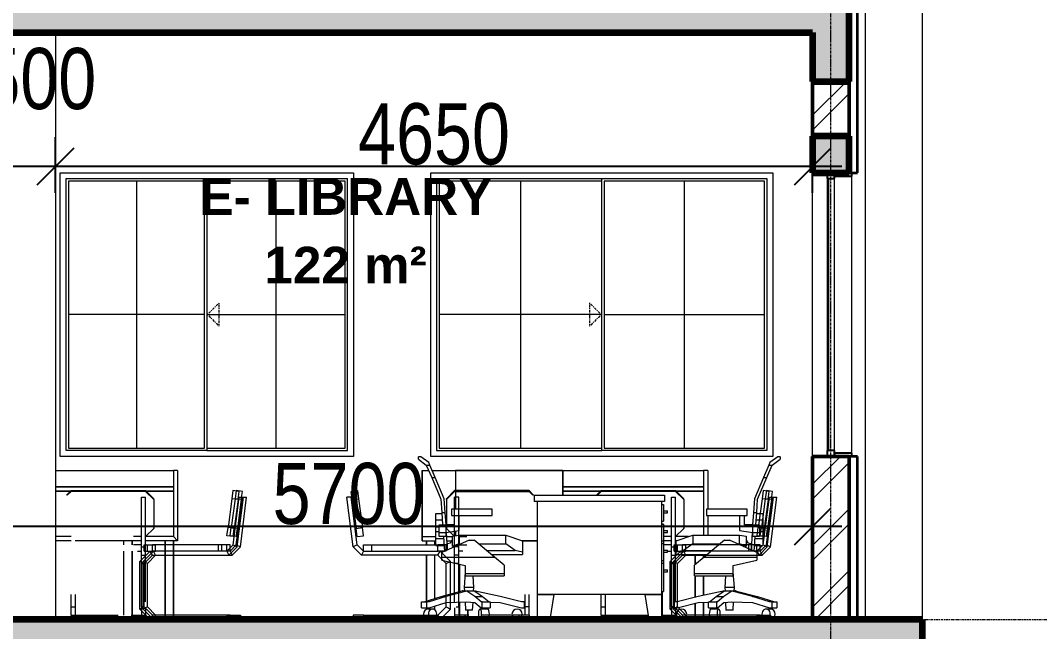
# Model space of a CAD drawing. Header units: millimetres. Extents: x -35190 to 411743, y -233114 to 23872.
# Drawn here: x 118378 to 124636, y -216611 to -212861 of the extents above; entities that cross this region are included whole.
import ezdxf

# ---------------------------------------------------------------- set-up
doc = ezdxf.new("R2010")
doc.units = ezdxf.units.MM
doc.linetypes.add('Centre', pattern=[31.75, 6.35, -4.7625, 15.875, -4.7625])
doc.linetypes.add('Grid Line', pattern=[22.225, 12.7, -3.175, 3.175, -3.175])
for name, color, linetype, lineweight in [('A-ANNO-DIMS', 211, 'Continuous', 9), ('A-AREA-IDEN', 2, 'Continuous', 9), ('A-DETL-GENF', 92, 'Continuous', 18), ('A-DETL-THIN', 151, 'Continuous', 18), ('A-FLOR-LEVL', 51, 'Continuous', 18), ('A-GLAZ', 151, 'Continuous', 18), ('A-GLAZ-SILL', 1, 'Continuous', 18), ('A-WALL', 113, 'Continuous', 18), ('A-WALL-PATT', 111, 'Continuous', 18), ('G-IMPT', 8, 'Continuous', 18), ('I-FURN', 30, 'Continuous', 18), ('Q-CASE', 31, 'Continuous', 18), ('S-GRID', 1, 'Continuous', 9)]:
    doc.layers.add(name, color=color, linetype=linetype, lineweight=lineweight)
doc.styles.add('Arial_3', font='arial.ttf', dxfattribs={"width": 0.8, "height": 375})
doc.styles.add('Arial_B', font='arialbd.ttf', dxfattribs={"height": 225})
doc.dimstyles.new('main_4_5mm', dxfattribs={"dimscale": 304.8, "dimtxt": 382.597275, "dimasz": 0.738189, "dimexe": 0.590551, "dimexo": 0.0625, "dimgap": 0.024606, "dimtad": 1, "dimdec": 0, "dimzin": 0, "dimdsep": 46, "dimtxsty": 'Arial_3', "dimblk1": 'OBLIQUE', "dimblk2": 'OBLIQUE', "dimsah": 1, "dimcen": 0.09, "dimdle": 0.590551, "dimazin": 0, "dimtfac": 1, "dimtdec": 4, "dimtix": 1, "dimtmove": 0, "dimatfit": 3, "dimfxl": 0.590551, "dimfxlon": 1, "dimtvp": 1, "dimtolj": 1, "dimtzin": 0, "dimarcsym": 2})
doc.dimstyles.new('main_4_5mm_1', dxfattribs={"dimscale": 304.8, "dimtxt": 382.597275, "dimasz": 0.738189, "dimexe": 0.590551, "dimexo": 0.0625, "dimgap": 0.024606, "dimtad": 1, "dimdec": 0, "dimzin": 0, "dimdsep": 46, "dimtxsty": 'Arial_3', "dimblk1": 'OBLIQUE', "dimblk2": 'OBLIQUE', "dimsah": 1, "dimcen": 0.09, "dimdle": 0.590551, "dimazin": 0, "dimtfac": 1, "dimtdec": 4, "dimtix": 1, "dimtmove": 1, "dimatfit": 3, "dimfxl": 0.590551, "dimfxlon": 1, "dimtvp": 1, "dimtolj": 1, "dimtzin": 0, "dimarcsym": 2})

# ---------------------------------------------------------------- blocks, each defined once
blk = doc.blocks.new('Sliding - 2L - SL2_1 X 1_8-416756-Section 3')
at = {"layer": 'A-GLAZ'}
for p, q in [((-10245.1, 3154), (-10245.1, 1486)), ((-10245.1, 3154), (-9231.1, 3154)), ((-10230.1, 3139), (-10230.1, 1501)), ((-9231.1, 3139), (-10230.1, 3139)), ((-9730.6, 3139), (-9730.6, 1501)), ((-9231.1, 1486), (-9231.1, 3154)), ((-9231.1, 3154), (-8217.1, 3154)), ((-9216, 3138.9), (-9216, 1501.1)), ((-8232.2, 3138.9), (-9216, 3138.9)), ((-8724.1, 3138.9), (-8724.1, 1501.1)), ((-8232.2, 1501.1), (-8232.2, 3138.9)), ((-8217.1, 3154), (-8217.1, 1486)), ((-9234.9, 2320), (-10230.1, 2320)), ((-9216, 2320), (-8232.2, 2320)), ((-10245.1, 1486), (-9231.1, 1486)), ((-10230.1, 1501), (-9231.1, 1501)), ((-8217.1, 1486), (-9231.1, 1486)), ((-9216, 1501.1), (-8232.2, 1501.1))]:
    blk.add_line(p, q, dxfattribs=at)
at = {"layer": 'A-GLAZ', "linetype": 'Centre'}
for p, q in [((-9234.9, 2320), (-9305.6, 2390.7)), ((-9305.6, 2390.7), (-9305.6, 2249.3)), ((-9234.9, 2320), (-9305.6, 2249.3))]:
    blk.add_line(p, q, dxfattribs=at)
blk = doc.blocks.new('Sliding - 2L - SL1_8 X 1_8-417557-Section 3')
at = {"layer": 'A-GLAZ'}
for p, q in [((-5385.1, 1486), (-5385.1, 3154)), ((-5385.1, 3154), (-4521.1, 3154)), ((-5370, 3138.9), (-5370, 1501.1)), ((-4536.2, 3138.9), (-5370, 3138.9)), ((-4953.1, 3138.9), (-4953.1, 1501.1)), ((-4536.2, 1501.1), (-4536.2, 3138.9)), ((-4521.1, 3154), (-3657.1, 3154)), ((-4521.1, 3154), (-4521.1, 1486)), ((-3672.1, 3139), (-4521.1, 3139)), ((-4096.6, 3139), (-4096.6, 1501)), ((-3672.1, 1501), (-3672.1, 3139)), ((-3657.1, 1486), (-3657.1, 3154)), ((-4536.2, 2320), (-5370, 2320)), ((-4517.3, 2320), (-3672.1, 2320)), ((-4521.1, 1486), (-5385.1, 1486)), ((-5370, 1501.1), (-4536.2, 1501.1)), ((-4521.1, 1501), (-3672.1, 1501)), ((-4521.1, 1486), (-3657.1, 1486))]:
    blk.add_line(p, q, dxfattribs=at)
at = {"layer": 'A-GLAZ', "linetype": 'Centre'}
for p, q in [((-4517.3, 2320), (-4446.6, 2390.7)), ((-4446.6, 2390.7), (-4446.6, 2249.3)), ((-4517.3, 2320), (-4446.6, 2249.3))]:
    blk.add_line(p, q, dxfattribs=at)
blk = doc.blocks.new('Casework 1 - Casework 1-478824-Section 3')
at = {"layer": 'Q-CASE'}
blk.add_line((41548.9, 4200), (41548.9, 10690), dxfattribs=at)
at = {"layer": 'Q-CASE', "lineweight": 35}
for p, q in [((41498.9, 6940), (41498.9, 10170)), ((41448.9, 7500), (41448.9, 7165)), ((41448.9, 6940), (41498.9, 6940)), ((41498.9, 5200), (41448.9, 5200)), ((41448.9, 5200), (41448.9, 4200)), ((41498.9, 4200), (41498.9, 5200))]:
    blk.add_line(p, q, dxfattribs=at)
blk = doc.blocks.new('School04 - 12ZCVC04_dwg-579975-Section 3')
at = {"layer": 'G-IMPT', "lineweight": 9}
for p, q in [((-9966.5, 5114.4), (-9941.1, 5114.4)), ((-9966.5, 5114.4), (-9966.5, 4876.3)), ((-9966.5, 5114.4), (-9966.5, 4876.3)), ((-9966.5, 5114.4), (-9941.1, 5114.4)), ((-9941.1, 5114.4), (-9941.1, 4717)), ((-9077.5, 5114.4), (-9941.1, 5114.4)), ((-9941.1, 5114.4), (-9941.1, 4717)), ((-9077.5, 5114.4), (-9941.1, 5114.4)), ((-9077.5, 5114.4), (-9077.5, 4962)), ((-8417.1, 5114.4), (-9077.5, 5114.4)), ((-9077.5, 4962), (-9077.5, 5114.4)), ((-9077.5, 5114.4), (-8417.1, 5114.4)), ((-8417.1, 5114.4), (-8417.1, 4876.3)), ((-8274.1, 5114.4), (-8417.1, 5114.4)), ((-8417.1, 5114.4), (-8417.1, 4876.3)), ((-8274.1, 5114.4), (-8417.1, 5114.4)), ((-8213.9, 5114.4), (-8252.6, 5114.4)), ((-8213.9, 5114.4), (-8252.6, 5114.4)), ((-8213.9, 5114.4), (-8213.9, 4708)), ((-8213.9, 4682.6), (-8213.9, 5114.4)), ((-9077.5, 5012.8), (-9941.1, 5012.8)), ((-9941.1, 5012.8), (-9077.5, 5012.8)), ((-9772.3, 4987.4), (-9941.1, 4987.4)), ((-9941.1, 4987.4), (-9772.3, 4987.4)), ((-9077.5, 4987.4), (-9309.9, 4987.4)), ((-9309.9, 4987.4), (-9077.5, 4987.4)), ((-9966.5, 4836.6), (-9966.5, 4717)), ((-9966.5, 4836.6), (-9966.5, 4717)), ((-9849.2, 4708), (-9769.7, 4708)), ((-9849.2, 4708), (-9769.7, 4708)), ((-8417.1, 4741.7), (-8417.1, 4713.1)), ((-8417.1, 4741.7), (-8417.1, 4713.1)), ((-8364.4, 4708), (-8400.4, 4708)), ((-8364.4, 4708), (-8400.4, 4708)), ((-8213.9, 4708), (-8297.4, 4708)), ((-8213.9, 4708), (-8297.4, 4708)), ((-8213.9, 4708), (-8213.9, 4682.6)), ((-9777.5, 4682.6), (-9769.7, 4682.6)), ((-9777.5, 4682.6), (-9769.7, 4682.6)), ((-9744.3, 4682.6), (-9695.4, 4682.6)), ((-9744.3, 4682.6), (-9695.4, 4682.6)), ((-8824.7, 4682.6), (-8920.1, 4682.6)), ((-8920.1, 4682.6), (-8824.7, 4682.6)), ((-8366.1, 4682.6), (-8398.2, 4682.6)), ((-8366.1, 4682.6), (-8398.2, 4682.6)), ((-8213.9, 4682.6), (-8297.4, 4682.6)), ((-8213.9, 4682.6), (-8297.4, 4682.6)), ((-8290.1, 4657.2), (-8290.1, 4682.6)), ((-8290.1, 4657.2), (-8290.1, 4682.6)), ((-8239.3, 4657.2), (-8239.3, 4682.6)), ((-8239.3, 4682.6), (-8239.3, 4657.2)), ((-9941.1, 4579), (-9941.1, 4598.9)), ((-9941.1, 4598.9), (-9941.1, 4579)), ((-9890.3, 4536.6), (-9890.3, 4598.9)), ((-9890.3, 4598.9), (-9890.3, 4536.6)), ((-8290.1, 4327.1), (-8290.1, 4593.7)), ((-8290.1, 4327.1), (-8290.1, 4593.7)), ((-8239.3, 4311.3), (-8239.3, 4593.7)), ((-8239.3, 4593.7), (-8239.3, 4311.3)), ((-8442.5, 4538.3), (-8442.5, 4369.9)), ((-8442.5, 4369.9), (-8442.5, 4538.3)), ((-9941.1, 4346.7), (-9941.1, 4466.8)), ((-9941.1, 4466.8), (-9941.1, 4346.7)), ((-9890.3, 4335), (-9890.3, 4466.8)), ((-9890.3, 4466.8), (-9890.3, 4335)), ((-9687.1, 4371.1), (-9687.1, 4225.4)), ((-9687.1, 4225.4), (-9687.1, 4371.1)), ((-9941.1, 4200), (-9941.1, 4304.3)), ((-9941.1, 4304.3), (-9941.1, 4200)), ((-9890.3, 4200), (-9890.3, 4298.8)), ((-9890.3, 4298.8), (-9890.3, 4200)), ((-8493.3, 4257.1), (-8493.3, 4200)), ((-8493.3, 4200), (-8493.3, 4257.1)), ((-8442.5, 4305.8), (-8442.5, 4200)), ((-8442.5, 4200), (-8442.5, 4305.8)), ((-8290.1, 4259.1), (-8290.1, 4281.4)), ((-8290.1, 4259.1), (-8290.1, 4281.4)), ((-8239.3, 4261.7), (-8239.3, 4270.6)), ((-8239.3, 4270.6), (-8239.3, 4261.7))]:
    blk.add_line(p, q, dxfattribs=at)
blk = doc.blocks.new('School04 - School04-586054-Section 3')
at = {"extrusion": (0, 0, -1), "zscale": -1}
blk.add_blockref('School04 - 12ZCVC04_dwg-579975-Section 3', (-30612.8, 0), dxfattribs=at)
blk = doc.blocks.new('Armless_Chair_987 - 12ZSTG19_dwg-V39-Section 3')
at = {"layer": 'G-IMPT', "lineweight": 9}
for p, q in [((-9769.7, 4990), (-9820.5, 4939.6)), ((-9769.7, 4984.9), (-9820.5, 4934.5)), ((-9312.5, 4990), (-9769.7, 4990)), ((-9769.7, 4984.9), (-9769.7, 4990)), ((-9769.7, 4984.9), (-9312.5, 4984.9)), ((-9769.7, 4644.5), (-9769.7, 4949.3)), ((-9744.3, 4949.3), (-9769.7, 4949.3)), ((-9744.3, 4644.5), (-9744.3, 4949.3)), ((-9312.5, 4990), (-9284.3, 4962)), ((-9312.5, 4984.9), (-9312.5, 4990)), ((-9289.4, 4962), (-9312.5, 4984.9)), ((-9820.5, 4934.5), (-9820.5, 4939.6)), ((-9820.5, 4934.5), (-9820.5, 4758.3)), ((-9820.5, 4758.3), (-9820.5, 4760.6)), ((-9820.5, 4758.3), (-9769.7, 4708)), ((-9744.3, 4708), (-9695.4, 4708)), ((-9773.3, 4657.2), (-9769.7, 4657.2)), ((-9769.7, 4593.7), (-9769.7, 4644.5)), ((-9744.3, 4644.5), (-9769.7, 4644.5)), ((-9744.3, 4657.2), (-9695.4, 4657.2)), ((-9744.3, 4593.7), (-9744.3, 4644.5)), ((-9769.7, 4619.1), (-9773.3, 4619.1)), ((-9769.7, 4542.9), (-9769.7, 4593.7)), ((-9744.3, 4593.7), (-9769.7, 4593.7)), ((-9720.2, 4619.1), (-9744.3, 4619.1)), ((-9744.3, 4542.9), (-9744.3, 4593.7)), ((-9769.7, 4307.2), (-9769.7, 4542.9)), ((-9744.3, 4542.9), (-9769.7, 4542.9)), ((-9744.3, 4276.2), (-9744.3, 4542.9)), ((-9337.9, 4352), (-9337.9, 4276.2)), ((-9312.5, 4276.2), (-9312.5, 4352)), ((-9769.7, 4270.6), (-9769.7, 4225.4)), ((-9759.9, 4276.2), (-9744.3, 4276.2)), ((-9744.3, 4276.2), (-9744.3, 4225.4)), ((-9337.9, 4276.2), (-9337.9, 4225.4)), ((-9312.5, 4276.2), (-9337.9, 4276.2)), ((-9312.5, 4225.4), (-9312.5, 4276.2)), ((-9706.2, 4225.4), (-9769.7, 4225.4)), ((-9769.7, 4225.4), (-9769.7, 4200)), ((-9682.1, 4225.4), (-9706.2, 4225.4)), ((-9706.2, 4225.4), (-9706.2, 4200)), ((-9376, 4225.4), (-9601.7, 4225.4)), ((-9312.5, 4225.4), (-9376, 4225.4)), ((-9376, 4225.4), (-9376, 4200)), ((-9312.5, 4225.4), (-9312.5, 4200))]:
    blk.add_line(p, q, dxfattribs=at)
blk = doc.blocks.new('Armless_Chair_987 - Armless_Chair_987-V62-Section 3')
at = {"extrusion": (0, 0, -1), "zscale": -1}
blk.add_blockref('Armless_Chair_987 - 12ZSTG19_dwg-V39-Section 3', (-30612.8, 0), dxfattribs=at)
blk = doc.blocks.new('Armless_Chair_987 - 12ZSTG19_dwg-V35-Section 3')
at = {"layer": 'G-IMPT', "lineweight": 9}
for p, q in [((-2278.3, 1189.6), (-2302.1, 1013.5)), ((-2271.5, 1240), (-2278.3, 1189.6)), ((-2240.5, 1184.5), (-2278.3, 1189.6)), ((-2233.7, 1234.9), (-2271.5, 1240)), ((-2271.2, 907.2), (-2233.1, 1199.3)), ((-2245.8, 894.5), (-2207.7, 1199.3)), ((-2240.5, 1184.5), (-2233.7, 1234.9)), ((-2233.1, 1199.3), (-2207.7, 1199.3)), ((-2240.5, 1184.5), (-2264.4, 1008.3)), ((-2309, 963.1), (-2302.1, 1013.5)), ((-2264.4, 1008.3), (-2302.1, 1013.5)), ((-2271.2, 958), (-2264.4, 1008.3)), ((-2271.2, 958), (-2309, 963.1)), ((-2817.3, 869.1), (-2817.3, 907.2)), ((-2817.3, 907.2), (-2766.5, 907.2)), ((-2360.1, 907.2), (-2766.5, 907.2)), ((-2766.5, 869.1), (-2766.5, 907.2)), ((-2309.3, 907.2), (-2360.1, 907.2)), ((-2360.1, 869.1), (-2360.1, 907.2)), ((-2309.3, 869.1), (-2271.2, 907.2)), ((-2309.3, 869.1), (-2309.3, 907.2)), ((-2296.6, 843.7), (-2245.8, 894.5)), ((-2271.2, 907.2), (-2245.8, 894.5)), ((-2842.7, 805.6), (-2779.2, 869.1)), ((-2817.3, 869.1), (-2766.5, 869.1)), ((-2817.3, 792.9), (-2766.5, 843.7)), ((-2766.5, 843.7), (-2779.2, 869.1)), ((-2360.1, 869.1), (-2766.5, 869.1)), ((-2766.5, 843.7), (-2296.6, 843.7)), ((-2309.3, 869.1), (-2360.1, 869.1)), ((-2309.3, 869.1), (-2296.6, 843.7)), ((-2842.7, 513.5), (-2842.7, 805.6)), ((-2817.3, 792.9), (-2842.7, 805.6)), ((-2817.3, 526.2), (-2817.3, 792.9)), ((-2817.3, 526.2), (-2842.7, 513.5)), ((-2779.2, 450), (-2842.7, 513.5)), ((-2766.5, 475.4), (-2817.3, 526.2)), ((-2766.5, 475.4), (-2779.2, 450)), ((-2309.3, 475.4), (-2766.5, 475.4)), ((-2309.3, 475.4), (-2245.8, 475.4)), ((-2309.3, 475.4), (-2309.3, 450)), ((-2245.8, 475.4), (-2245.8, 450))]:
    blk.add_line(p, q, dxfattribs=at)
blk = doc.blocks.new('Armless_Chair_987 - Armless_Chair_987-V38-Section 3')
blk.add_blockref('Armless_Chair_987 - 12ZSTG19_dwg-V35-Section 3', (-4150, 0))
blk = doc.blocks.new('HermanMiller_Seating_Aeron_WorkChair_9870 - Armpad_PostureFit_Graphite-V51-Section 3')
at = {"layer": 'I-FURN'}
for p, q in [((-8205.1, 5198.1), (-8253.8, 5161.6)), ((-8190.5, 5198.1), (-8205.1, 5198.1)), ((-8190.5, 5198.1), (-8190.5, 5182.6)), ((-8260.3, 5146.4), (-8293.4, 5069.7)), ((-8271.8, 5069.7), (-8238.8, 5146.4)), ((-8253.8, 5161.6), (-8260.3, 5146.4)), ((-8260.3, 5146.4), (-8238.8, 5146.4)), ((-8238.8, 5146.4), (-8190.5, 5182.6)), ((-8293.4, 5069.7), (-8349.2, 4940.1)), ((-8328.8, 4937.5), (-8271.8, 5069.7)), ((-8293.4, 5069.7), (-8271.8, 5069.7)), ((-8349.2, 4940.1), (-8354.7, 4856.7)), ((-8334.1, 4856.7), (-8328.8, 4937.5)), ((-8392.4, 4876.3), (-8642.4, 4876.3)), ((-8642.4, 4876.3), (-8642.4, 4836.6)), ((-8642.4, 4836.6), (-8392.4, 4836.6)), ((-8440.4, 4836.6), (-8440.4, 4745.1)), ((-8410.5, 4779.8), (-8410.5, 4836.6)), ((-8392.4, 4836.6), (-8392.4, 4876.3)), ((-8354.7, 4856.7), (-8359.7, 4779.8)), ((-8354.7, 4856.7), (-8334.1, 4856.7)), ((-8339.1, 4779.8), (-8334.1, 4856.7)), ((-8334.6, 4848.9), (-8297.4, 4848.9)), ((-8297.4, 4848.9), (-8297.4, 4808.5)), ((-8358.5, 4779.8), (-8410.5, 4779.8)), ((-8358.5, 4732.9), (-8358.5, 4779.8)), ((-8358.5, 4779.8), (-8318.2, 4779.8)), ((-8297.4, 4808.5), (-8337.2, 4808.5)), ((-8318.2, 4779.8), (-8318.2, 4732.9)), ((-8318.2, 4767.4), (-8297.4, 4767.4)), ((-8297.4, 4808.5), (-8297.4, 4767.4)), ((-8297.4, 4767.4), (-8297.4, 4738.5)), ((-8828.9, 4681.1), (-8727.5, 4717)), ((-8727.5, 4717), (-8727.5, 4663.7)), ((-8727.5, 4717), (-8439.7, 4717)), ((-8440.4, 4745.1), (-8358.5, 4732.9)), ((-8439.7, 4717), (-8400.4, 4710.2)), ((-8439.7, 4663.7), (-8439.7, 4717)), ((-8400.4, 4710.2), (-8400.4, 4649.6)), ((-8362.7, 4733.6), (-8369.7, 4626.5)), ((-8358.5, 4708.8), (-8358.5, 4732.9)), ((-8358.5, 4732.9), (-8318.2, 4732.9)), ((-8318.2, 4708.8), (-8358.5, 4708.8)), ((-8349.7, 4617.4), (-8343.8, 4708.8)), ((-8344.6, 4695.9), (-8297.4, 4695.9)), ((-8318.2, 4738.5), (-8297.4, 4738.5)), ((-8318.2, 4732.9), (-8318.2, 4708.8)), ((-8297.4, 4738.5), (-8297.4, 4695.9)), ((-8297.4, 4695.9), (-8297.4, 4652.9)), ((-8828.9, 4611.5), (-8828.9, 4681.1)), ((-8727.5, 4663.7), (-8783.4, 4622.5)), ((-8727.5, 4663.7), (-8559.6, 4663.7)), ((-8532.2, 4686.6), (-8657.8, 4581.8)), ((-8532.2, 4686.6), (-8501.1, 4686.6)), ((-8334.5, 4610.4), (-8501.1, 4686.6)), ((-8451.1, 4663.7), (-8439.7, 4663.7)), ((-8400.4, 4649.6), (-8439.7, 4663.7)), ((-8401.7, 4641.1), (-8400.4, 4649.6)), ((-8400.4, 4685.3), (-8388.2, 4670.1)), ((-8388.2, 4670.1), (-8369.3, 4665)), ((-8369.3, 4665), (-8369.3, 4632.8)), ((-8347.4, 4652.9), (-8297.4, 4652.9)), ((-8783.4, 4622.5), (-8828.9, 4611.5)), ((-8828.9, 4598.9), (-8828.9, 4611.5)), ((-8828.9, 4598.9), (-8637.3, 4598.9)), ((-8783.4, 4622.5), (-8609, 4622.5)), ((-8657.8, 4581.8), (-8717.6, 4531.9)), ((-8657.8, 4581.8), (-8334.5, 4581.8)), ((-8334.5, 4610.4), (-8334.5, 4581.8)), ((-8334.5, 4581.8), (-8334.5, 4562.7)), ((-8717.6, 4482.1), (-8717.6, 4531.9)), ((-8478.3, 4530.2), (-8334.5, 4562.7)), ((-8478.3, 4482.1), (-8478.3, 4530.2)), ((-8717.6, 4466.8), (-8717.6, 4482.1)), ((-8717.6, 4482.1), (-8478.3, 4482.1)), ((-8717.6, 4466.8), (-8478.3, 4466.8)), ((-8525.5, 4466.8), (-8530.5, 4396.1)), ((-8471.7, 4396.1), (-8478.3, 4489.7)), ((-8478.3, 4466.8), (-8478.3, 4482.1)), ((-8530.5, 4396.1), (-8529.3, 4374.2)), ((-8471.7, 4396.1), (-8530.5, 4396.1)), ((-8472.9, 4373.2), (-8471.7, 4396.1)), ((-8693.2, 4339.7), (-8822.6, 4307.2)), ((-8529.7, 4375.4), (-8693.2, 4339.7)), ((-8624.6, 4307.2), (-8584.6, 4339.7)), ((-8584.6, 4339.7), (-8536.1, 4374)), ((-8584.6, 4339.7), (-8536.3, 4339.7)), ((-8536.3, 4339.7), (-8576.3, 4307.2)), ((-8487.7, 4374), (-8536.3, 4339.7)), ((-8536.1, 4374), (-8534.1, 4375.4)), ((-8534.1, 4375.4), (-8492.9, 4375.4)), ((-8529.7, 4374.5), (-8529.7, 4375.4)), ((-8487.7, 4374), (-8492.9, 4375.4)), ((-8492.9, 4375.4), (-8492.9, 4374.5)), ((-8492.9, 4375.4), (-8490.2, 4375.4)), ((-8490.2, 4375.4), (-8485.8, 4375.4)), ((-8485.8, 4375.4), (-8487.7, 4374)), ((-8360.6, 4339.7), (-8487.7, 4374)), ((-8485.8, 4375.4), (-8465.8, 4375.4)), ((-8485.8, 4374.5), (-8485.8, 4375.4)), ((-8463, 4375.4), (-8465.8, 4375.4)), ((-8457.9, 4374), (-8463, 4375.4)), ((-8463, 4375.4), (-8463, 4374.5)), ((-8457.9, 4374), (-8330.8, 4339.7)), ((-8256, 4307.2), (-8360.6, 4339.7)), ((-8360.6, 4339.7), (-8330.8, 4339.7)), ((-8330.8, 4339.7), (-8226.1, 4307.2)), ((-8822.6, 4307.2), (-8842.3, 4307.2)), ((-8842.3, 4307.2), (-8842.3, 4270.6)), ((-8842.3, 4270.6), (-8822.6, 4270.6)), ((-8822.6, 4270.6), (-8693.2, 4303.6)), ((-8693.2, 4303.6), (-8630.7, 4304.9)), ((-8630.7, 4270.6), (-8630.7, 4307.2)), ((-8630.7, 4307.2), (-8582.4, 4307.2)), ((-8630.7, 4270.6), (-8582.4, 4270.6)), ((-8568.2, 4263.5), (-8616.5, 4263.5)), ((-8576.3, 4307.2), (-8582.4, 4307.2)), ((-8582.4, 4307.2), (-8582.4, 4270.6)), ((-8582.4, 4270.6), (-8576.3, 4270.6)), ((-8576.3, 4270.6), (-8536.3, 4303.6)), ((-8536.3, 4303.6), (-8487.7, 4307)), ((-8525.7, 4304.3), (-8523.3, 4257.1)), ((-8478.9, 4257.1), (-8523.3, 4257.1)), ((-8487.7, 4307), (-8360.6, 4303.6)), ((-8478.9, 4257.1), (-8476.3, 4306.7)), ((-8360.6, 4303.6), (-8256, 4270.6)), ((-8247.3, 4263.5), (-8277.1, 4263.5)), ((-8240, 4307.2), (-8256, 4307.2)), ((-8256, 4270.6), (-8240, 4270.6)), ((-8240, 4270.6), (-8240, 4307.2)), ((-8240, 4307.2), (-8210.1, 4307.2)), ((-8240, 4270.6), (-8210.1, 4270.6)), ((-8210.1, 4307.2), (-8210.1, 4270.6))]:
    blk.add_line(p, q, dxfattribs=at)
for start, end in [(0, 180), (180, 0)]:
    blk.add_arc((-8796.4, 4231.7), 31.7, start, end, dxfattribs=at)
for centre, ratio, start_param, end_param in [((-8616.5, 4231.7), 0.309017, 0, 1.570796), ((-8568.2, 4231.7), 0.309017, 4.712389, 7.853982), ((-8277.1, 4231.7), 0.809017, 4.712389, 7.853982), ((-8247.3, 4231.7), 0.809017, 4.712389, 6.283185), ((-8616.5, 4231.7), 0.309017, 1.570796, 3.141593), ((-8568.2, 4231.7), 0.309017, 1.570796, 4.712389), ((-8277.1, 4231.7), 0.809017, 1.570796, 4.712389), ((-8247.3, 4231.7), 0.809017, 3.141593, 4.712389)]:
    blk.add_ellipse(centre, major_axis=(0, 31.7), ratio=ratio, start_param=start_param, end_param=end_param, dxfattribs=at)
blk = doc.blocks.new('M_Desk - 1525 x 762mm-V63-Section 3')
at = {"layer": 'I-FURN'}
for p, q in [((39513.9, 4962), (40314, 4962)), ((39513.9, 4962), (39513.9, 4923.9)), ((40314, 4962), (40314, 4923.9)), ((40314, 4923.9), (39513.9, 4923.9)), ((39532.9, 4923.9), (39532.9, 4352)), ((40294.9, 4923.9), (40294.9, 4352)), ((40294.9, 4904.9), (40307.6, 4904.9)), ((40307.6, 4904.9), (40307.6, 4802.9)), ((40307.6, 4866.8), (40333, 4866.8)), ((40307.6, 4854.1), (40333, 4854.1)), ((40333, 4854.1), (40333, 4866.8)), ((40294.9, 4802.9), (40307.6, 4802.9)), ((40294.9, 4784.2), (40307.6, 4784.2)), ((40307.6, 4783.8), (40294.9, 4783.8)), ((40307.6, 4783.8), (40307.6, 4682.2)), ((40307.6, 4746.1), (40333, 4746.1)), ((40307.6, 4733.4), (40333, 4733.4)), ((40333, 4733.4), (40333, 4746.1)), ((40294.9, 4682.2), (40307.6, 4682.2)), ((40307.6, 4663.1), (40294.9, 4663.1)), ((40307.6, 4682.2), (40307.6, 4663.1)), ((40307.6, 4663.1), (40307.6, 4561.5)), ((40307.6, 4625.5), (40333, 4625.5)), ((40307.6, 4612.8), (40333, 4612.8)), ((40333, 4612.8), (40333, 4625.5)), ((40294.9, 4561.5), (40307.6, 4561.5)), ((40307.6, 4542.5), (40294.9, 4542.5)), ((40307.6, 4561.5), (40307.6, 4542.5)), ((40307.6, 4542.5), (40307.6, 4371.1)), ((40307.6, 4504.8), (40333, 4504.8)), ((40307.6, 4492.1), (40333, 4492.1)), ((40333, 4492.1), (40333, 4504.8)), ((39532.9, 4352), (39634.5, 4352)), ((39532.9, 4352), (39532.9, 4200)), ((40294.9, 4352), (39532.9, 4352)), ((39634.5, 4352), (39609.1, 4200)), ((40193.3, 4352), (40294.9, 4352)), ((40193.3, 4352), (40218.7, 4200)), ((40294.9, 4371.1), (40307.6, 4371.1)), ((40294.9, 4352), (40294.9, 4200))]:
    blk.add_line(p, q, dxfattribs=at)
blk = doc.blocks.new('HermanMiller_Seating_Aeron_WorkChair_9870 - Armpad_PostureFit_Graphite-V64-Section 3')
at = {"layer": 'I-FURN'}
for p, q in [((38803.3, 5182.6), (38803.3, 5198.1)), ((38817.9, 5198.1), (38803.3, 5198.1)), ((38866.6, 5161.6), (38817.9, 5198.1)), ((38803.3, 5182.6), (38851.6, 5146.4)), ((38851.6, 5146.4), (38873.2, 5146.4)), ((38851.6, 5146.4), (38884.6, 5069.7)), ((38873.2, 5146.4), (38866.6, 5161.6)), ((38906.2, 5069.7), (38873.2, 5146.4)), ((38884.6, 5069.7), (38906.2, 5069.7)), ((38884.6, 5069.7), (38941.6, 4937.5)), ((38962, 4940.1), (38906.2, 5069.7)), ((38941.6, 4937.5), (38946.9, 4856.7)), ((38967.5, 4856.7), (38962, 4940.1)), ((38910.2, 4808.5), (38910.2, 4848.9)), ((38910.2, 4848.9), (38947.4, 4848.9)), ((38946.9, 4856.7), (38967.5, 4856.7)), ((38946.9, 4856.7), (38951.9, 4779.8)), ((38972.5, 4779.8), (38967.5, 4856.7)), ((39255.2, 4876.3), (39005.3, 4876.3)), ((39005.3, 4876.3), (39005.3, 4836.6)), ((39005.3, 4836.6), (39255.2, 4836.6)), ((39023.3, 4836.6), (39023.3, 4779.8)), ((39053.2, 4745.1), (39053.2, 4836.6)), ((39255.2, 4836.6), (39255.2, 4876.3)), ((38910.2, 4767.4), (38910.2, 4808.5)), ((38950, 4808.5), (38910.2, 4808.5)), ((38910.2, 4738.5), (38910.2, 4767.4)), ((38910.2, 4767.4), (38931, 4767.4)), ((38931, 4732.9), (38931, 4779.8)), ((38931, 4779.8), (38971.3, 4779.8)), ((39023.3, 4779.8), (38971.3, 4779.8)), ((38971.3, 4779.8), (38971.3, 4732.9)), ((38910.2, 4695.9), (38910.2, 4738.5)), ((38910.2, 4738.5), (38931, 4738.5)), ((38910.2, 4652.9), (38910.2, 4695.9)), ((38910.2, 4695.9), (38957.4, 4695.9)), ((38931, 4708.8), (38931, 4732.9)), ((38931, 4732.9), (38971.3, 4732.9)), ((38971.3, 4708.8), (38931, 4708.8)), ((38956.6, 4708.8), (38962.5, 4617.4)), ((38971.3, 4732.9), (39053.2, 4745.1)), ((38971.3, 4732.9), (38971.3, 4708.8)), ((38982.6, 4626.5), (38975.6, 4733.6)), ((39013.3, 4710.2), (39052.5, 4717)), ((39013.3, 4649.6), (39013.3, 4710.2)), ((39052.5, 4717), (39340.3, 4717)), ((39052.5, 4717), (39052.5, 4663.7)), ((39340.3, 4717), (39441.7, 4681.1)), ((39340.3, 4663.7), (39340.3, 4717)), ((38910.2, 4652.9), (38960.2, 4652.9)), ((39113.9, 4686.6), (38947.3, 4610.4)), ((38982.1, 4665), (39001, 4670.1)), ((38982.1, 4632.8), (38982.1, 4665)), ((39001, 4670.1), (39013.3, 4685.3)), ((39052.5, 4663.7), (39013.3, 4649.6)), ((39013.3, 4649.6), (39014.5, 4641.1)), ((39052.5, 4663.7), (39063.9, 4663.7)), ((39113.9, 4686.6), (39145, 4686.6)), ((39270.6, 4581.8), (39145, 4686.6)), ((39172.4, 4663.7), (39340.3, 4663.7)), ((39396.2, 4622.5), (39340.3, 4663.7)), ((39441.7, 4681.1), (39441.7, 4611.5)), ((38947.3, 4581.8), (38947.3, 4610.4)), ((38947.3, 4562.7), (38947.3, 4581.8)), ((38947.3, 4581.8), (39270.6, 4581.8)), ((39221.8, 4622.5), (39396.2, 4622.5)), ((39250.1, 4598.9), (39441.7, 4598.9)), ((39330.4, 4531.9), (39270.6, 4581.8)), ((39441.7, 4611.5), (39396.2, 4622.5)), ((39441.7, 4611.5), (39441.7, 4598.9)), ((38947.3, 4562.7), (39091.1, 4530.2)), ((39091.1, 4530.2), (39091.1, 4482.1)), ((39330.4, 4531.9), (39330.4, 4482.1)), ((39091.1, 4489.7), (39084.5, 4396.1)), ((39091.1, 4482.1), (39330.4, 4482.1)), ((39091.1, 4482.1), (39091.1, 4466.8)), ((39091.1, 4466.8), (39330.4, 4466.8)), ((39143.3, 4396.1), (39138.3, 4466.8)), ((39330.4, 4482.1), (39330.4, 4466.8)), ((39084.5, 4396.1), (39085.7, 4373.2)), ((39143.3, 4396.1), (39084.5, 4396.1)), ((39142.1, 4374.2), (39143.3, 4396.1)), ((38838.9, 4307.2), (38943.6, 4339.7)), ((38973.4, 4339.7), (38868.8, 4307.2)), ((38943.6, 4339.7), (39071.2, 4374.2)), ((38943.6, 4339.7), (38973.4, 4339.7)), ((39100.6, 4374), (38973.4, 4339.7)), ((39075.9, 4375.4), (39071.2, 4374.2)), ((39075.9, 4374.5), (39075.9, 4375.4)), ((39078.6, 4375.4), (39075.9, 4375.4)), ((39078.6, 4375.4), (39098.6, 4375.4)), ((39100.6, 4374), (39098.6, 4375.4)), ((39098.6, 4375.4), (39098.6, 4374.5)), ((39098.6, 4375.4), (39103, 4375.4)), ((39105.7, 4375.4), (39100.6, 4374)), ((39149.1, 4339.7), (39100.6, 4374)), ((39103, 4375.4), (39105.7, 4375.4)), ((39105.7, 4374.5), (39105.7, 4375.4)), ((39105.7, 4375.4), (39146.9, 4375.4)), ((39306, 4339.7), (39142.5, 4375.4)), ((39142.5, 4375.4), (39142.5, 4374.5)), ((39146.9, 4375.4), (39148.9, 4374)), ((39148.9, 4374), (39197.4, 4339.7)), ((39189.1, 4307.2), (39149.1, 4339.7)), ((39149.1, 4339.7), (39197.4, 4339.7)), ((39197.4, 4339.7), (39237.4, 4307.2)), ((39435.4, 4307.2), (39306, 4339.7)), ((38822.9, 4270.6), (38822.9, 4307.2)), ((38822.9, 4307.2), (38852.8, 4307.2)), ((38822.9, 4270.6), (38852.8, 4270.6)), ((38868.8, 4307.2), (38852.8, 4307.2)), ((38852.8, 4307.2), (38852.8, 4270.6)), ((38852.8, 4270.6), (38868.8, 4270.6)), ((38890, 4263.5), (38860.1, 4263.5)), ((38868.8, 4270.6), (38973.4, 4303.6)), ((38973.4, 4303.6), (39100.6, 4307)), ((39089.1, 4306.7), (39091.7, 4257.1)), ((39136.1, 4257.1), (39091.7, 4257.1)), ((39100.6, 4307), (39149.1, 4303.6)), ((39136.1, 4257.1), (39138.6, 4304.3)), ((39149.1, 4303.6), (39189.1, 4270.6)), ((39229.3, 4263.5), (39181, 4263.5)), ((39195.2, 4307.2), (39189.1, 4307.2)), ((39189.1, 4270.6), (39195.2, 4270.6)), ((39195.2, 4270.6), (39195.2, 4307.2)), ((39195.2, 4307.2), (39243.5, 4307.2)), ((39195.2, 4270.6), (39243.5, 4270.6)), ((39243.5, 4307.2), (39243.5, 4270.6)), ((39243.5, 4304.9), (39306, 4303.6)), ((39306, 4303.6), (39435.4, 4270.6)), ((39455.1, 4307.2), (39435.4, 4307.2)), ((39435.4, 4270.6), (39455.1, 4270.6)), ((39455.1, 4270.6), (39455.1, 4307.2))]:
    blk.add_line(p, q, dxfattribs=at)
for start, end in [(0, 180), (180, 0)]:
    blk.add_arc((39409.2, 4231.7), 31.7, start, end, dxfattribs=at)
for centre, ratio, start_param, end_param in [((38860.1, 4231.7), 0.809017, 0, 1.570796), ((38890, 4231.7), 0.809017, 4.712389, 7.853982), ((39181, 4231.7), 0.309017, 4.712389, 7.853982), ((39229.3, 4231.7), 0.309017, 4.712389, 6.283185), ((38860.1, 4231.7), 0.809017, 1.570796, 3.141593), ((38890, 4231.7), 0.809017, 1.570796, 4.712389), ((39181, 4231.7), 0.309017, 1.570796, 4.712389), ((39229.3, 4231.7), 0.309017, 3.141593, 4.712389)]:
    blk.add_ellipse(centre, major_axis=(0, 31.7), ratio=ratio, start_param=start_param, end_param=end_param, dxfattribs=at)
blk = doc.blocks.new('School04 - 12ZCVC04_dwg-V65-Section 3')
at = {"layer": 'G-IMPT', "lineweight": 9}
for p, q in [((35571.5, 5114.4), (35571.5, 4708)), ((35571.5, 5114.4), (35774.7, 5114.4)), ((35571.5, 4682.6), (35571.5, 5114.4)), ((35571.5, 5114.4), (35774.7, 5114.4)), ((35774.7, 5114.4), (35774.7, 4682.6)), ((35774.7, 5114.4), (35774.7, 4682.6)), ((35774.7, 5114.4), (36073.9, 5114.4)), ((36073.9, 5114.4), (35774.7, 5114.4)), ((36573.9, 5114.4), (37298.7, 5114.4)), ((36573.9, 5114.4), (37298.7, 5114.4)), ((37324.1, 5114.4), (37298.7, 5114.4)), ((37298.7, 5114.4), (37298.7, 4708)), ((37298.7, 5114.4), (37298.7, 4708)), ((37324.1, 5114.4), (37298.7, 5114.4)), ((37324.1, 5114.4), (37324.1, 4682.6)), ((37324.1, 5114.4), (37324.1, 4682.6)), ((36573.9, 5012.8), (37298.7, 5012.8)), ((37298.7, 5012.8), (36573.9, 5012.8)), ((36573.9, 4987.4), (36667.5, 4987.4)), ((36667.5, 4987.4), (36573.9, 4987.4)), ((37129.9, 4987.4), (37298.7, 4987.4)), ((37298.7, 4987.4), (37129.9, 4987.4)), ((35571.5, 4708), (35774.7, 4708)), ((35571.5, 4708), (35571.5, 4682.6)), ((35571.5, 4708), (35774.7, 4708)), ((36670.1, 4708), (36573.9, 4708)), ((36670.1, 4708), (36573.9, 4708)), ((37298.7, 4708), (37127.3, 4708)), ((37298.7, 4708), (37127.3, 4708)), ((37298.7, 4708), (37324.1, 4682.6)), ((37324.1, 4682.6), (37298.7, 4708)), ((35571.5, 4682.6), (35774.7, 4682.6)), ((35571.5, 4682.6), (35774.7, 4682.6)), ((35596.9, 4657.2), (35596.9, 4682.6)), ((35596.9, 4682.6), (35596.9, 4657.2)), ((35647.7, 4657.2), (35647.7, 4682.6)), ((35647.7, 4657.2), (35647.7, 4682.6)), ((35774.7, 4682.6), (36073.9, 4682.6)), ((36073.9, 4682.6), (35774.7, 4682.6)), ((35800.1, 4682.6), (35800.1, 4200)), ((35800.1, 4200), (35800.1, 4682.6)), ((35850.9, 4682.6), (35850.9, 4200)), ((35850.9, 4200), (35850.9, 4682.6)), ((36670.1, 4682.6), (36573.9, 4682.6)), ((36670.1, 4682.6), (36573.9, 4682.6)), ((37101.9, 4682.6), (36695.5, 4682.6)), ((37101.9, 4682.6), (36695.5, 4682.6)), ((36993.9, 4657.2), (36993.9, 4682.6)), ((36993.9, 4657.2), (36993.9, 4682.6)), ((37044.7, 4682.6), (37044.7, 4657.2)), ((37044.7, 4657.2), (37044.7, 4682.6)), ((37324.1, 4682.6), (37127.3, 4682.6)), ((37324.1, 4682.6), (37127.3, 4682.6)), ((37247.9, 4200), (37247.9, 4682.6)), ((37247.9, 4682.6), (37247.9, 4200)), ((37298.7, 4200), (37298.7, 4682.6)), ((37298.7, 4682.6), (37298.7, 4200)), ((35596.9, 4225.4), (35596.9, 4593.7)), ((35596.9, 4593.7), (35596.9, 4225.4)), ((35647.7, 4225.4), (35647.7, 4593.7)), ((35647.7, 4225.4), (35647.7, 4593.7)), ((36993.9, 4225.4), (36993.9, 4619.1)), ((36993.9, 4225.4), (36993.9, 4619.1)), ((37044.7, 4619.1), (37044.7, 4225.4)), ((37044.7, 4225.4), (37044.7, 4619.1))]:
    blk.add_line(p, q, dxfattribs=at)
blk = doc.blocks.new('School04 - School04-V66-Section 3')
blk.add_blockref('School04 - 12ZCVC04_dwg-V65-Section 3', (0, 0))
blk = doc.blocks.new('Sliding - 2L - SL1_5 X 1_8-V92-Section 3')
at = {"layer": 'A-GLAZ'}
h = blk.add_hatch(dxfattribs=at)
h.set_pattern_fill('FP_2', color=256, style=0, pattern_type=2)
h.set_pattern_definition([(45, (12995.35, 6975), (-159.099, 159.099), []), (135, (12995.35, 6975), (-159.099, -159.099), [])])
h.paths.add_polyline_path([(41358.9, 5200), (41463.9, 5200), (41463.9, 5220), (41358.9, 5220)])
h.paths.add_polyline_path([(41448.9, 6920), (41463.9, 6920), (41463.9, 6940), (41358.9, 6940), (41358.9, 6920)])
at = {"layer": 'A-GLAZ', "lineweight": 25}
for p, q in [((41313.9, 6940), (41313.9, 6904)), ((41313.9, 6904), (41358.9, 6904)), ((41358.9, 6904), (41358.9, 6940)), ((41358.9, 6940), (41358.9, 6920)), ((41358.9, 6920), (41463.9, 6920)), ((41463.9, 6940), (41448.9, 6940)), ((41463.9, 6920), (41463.9, 6940)), ((41358.9, 5236), (41313.9, 5236)), ((41313.9, 5236), (41313.9, 5200)), ((41313.9, 5200), (41358.9, 5200)), ((41358.9, 5200), (41358.9, 5236)), ((41463.9, 5220), (41358.9, 5220)), ((41358.9, 5220), (41358.9, 5200)), ((41358.9, 5200), (41463.9, 5200)), ((41463.9, 5200), (41463.9, 5220))]:
    blk.add_line(p, q, dxfattribs=at)
at = {"layer": 'A-GLAZ'}
for p, q in [((41313.9, 6904), (41313.9, 5236)), ((41358.9, 5236), (41358.9, 6904)), ((41463.9, 5220), (41463.9, 6920))]:
    blk.add_line(p, q, dxfattribs=at)
at = {"layer": 'A-GLAZ-SILL'}
blk.add_line((41323.9, 5236), (41323.9, 6904), dxfattribs=at)
blk = doc.blocks.new('_Oblique')
at = {"color": 0, "linetype": 'ByBlock', "lineweight": -2}
blk.add_line((-0.5, -0.5), (0.5, 0.5), dxfattribs=at)
blk = doc.blocks.new('*D1453')
at = {"layer": 'A-ANNO-DIMS', "color": 0, "lineweight": -2, "transparency": 16777216}
for p, q in [((118592.7, -213919.1), (118592.7, -213578.2)), ((123242.7, -213919.1), (123242.7, -213578.2)), ((123422.7, -213758.2), (118412.7, -213758.2))]:
    blk.add_line(p, q, dxfattribs=at)
at = {"layer": 'Defpoints', "color": 0, "transparency": 16777216}
for p in [(118592.7, -213758.2), (118592.7, -213938.2), (123242.7, -213938.2)]:
    blk.add_point(p, dxfattribs=at)
at = {"layer": 'A-ANNO-DIMS', "color": 0, "lineweight": -2, "transparency": 16777216, "xscale": 224.9999999999999, "yscale": 224.9999999999999, "zscale": 224.9999999999999, "rotation": 180}
blk.add_blockref('_Oblique', (118592.7, -213758.2), dxfattribs=at)
at = {"layer": 'A-ANNO-DIMS', "color": 0, "lineweight": -2, "transparency": 16777216, "xscale": 224.9999999999999, "yscale": 224.9999999999999, "zscale": 224.9999999999999}
blk.add_blockref('_Oblique', (123242.7, -213758.2), dxfattribs=at)
at = {"layer": 'A-ANNO-DIMS', "color": 0, "transparency": 16777216, "insert": (120917.7, -213559.2), "char_height": 375, "width": 991.692, "attachment_point": 5, "style": 'Arial_3'}
blk.add_mtext('\\A1;4650', dxfattribs=at)
blk = doc.blocks.new('*D1454')
at = {"layer": 'A-ANNO-DIMS', "color": 0, "lineweight": -2, "transparency": 16777216}
for p, q in [((118092.7, -213919.1), (118092.7, -213578.2)), ((118592.7, -213919.1), (118592.7, -213578.2)), ((118772.7, -213758.2), (117912.7, -213758.2))]:
    blk.add_line(p, q, dxfattribs=at)
at = {"layer": 'Defpoints', "color": 0, "transparency": 16777216}
for p in [(118092.7, -213758.2), (118092.7, -213938.2), (118592.7, -213938.2)]:
    blk.add_point(p, dxfattribs=at)
at = {"layer": 'A-ANNO-DIMS', "color": 0, "lineweight": -2, "transparency": 16777216, "xscale": 224.9999999999999, "yscale": 224.9999999999999, "zscale": 224.9999999999999, "rotation": 180}
blk.add_blockref('_Oblique', (118092.7, -213758.2), dxfattribs=at)
at = {"layer": 'A-ANNO-DIMS', "color": 0, "lineweight": -2, "transparency": 16777216, "xscale": 224.9999999999999, "yscale": 224.9999999999999, "zscale": 224.9999999999999}
blk.add_blockref('_Oblique', (118592.7, -213758.2), dxfattribs=at)
at = {"layer": 'A-ANNO-DIMS', "color": 0, "transparency": 16777216, "insert": (118144.3, -213030), "char_height": 375, "width": 743.769, "attachment_point": 1, "line_spacing_factor": 0.941778, "style": 'Arial_3'}
blk.add_mtext('\\A1;500', dxfattribs=at)
blk = doc.blocks.new('*D1458')
at = {"layer": 'A-ANNO-DIMS', "color": 0, "lineweight": -2, "transparency": 16777216}
for p, q in [((117542.7, -216126), (117542.7, -215785)), ((123242.7, -216126), (123242.7, -215785)), ((123422.7, -215965), (117362.7, -215965))]:
    blk.add_line(p, q, dxfattribs=at)
at = {"layer": 'Defpoints', "color": 0, "transparency": 16777216}
for p in [(117542.7, -215965), (117542.7, -216145), (123242.7, -216145)]:
    blk.add_point(p, dxfattribs=at)
at = {"layer": 'A-ANNO-DIMS', "color": 0, "lineweight": -2, "transparency": 16777216, "xscale": 224.9999999999999, "yscale": 224.9999999999999, "zscale": 224.9999999999999, "rotation": 180}
blk.add_blockref('_Oblique', (117542.7, -215965), dxfattribs=at)
at = {"layer": 'A-ANNO-DIMS', "color": 0, "lineweight": -2, "transparency": 16777216, "xscale": 224.9999999999999, "yscale": 224.9999999999999, "zscale": 224.9999999999999}
blk.add_blockref('_Oblique', (123242.7, -215965), dxfattribs=at)
at = {"layer": 'A-ANNO-DIMS', "color": 0, "transparency": 16777216, "insert": (120392.7, -215766), "char_height": 375, "width": 991.692, "attachment_point": 5, "style": 'Arial_3'}
blk.add_mtext('\\A1;5700', dxfattribs=at)

msp = doc.modelspace()

# ---------------------------------------------------------------- hatches: boundary and pattern name
at = {"layer": 'A-DETL-GENF'}
h = msp.add_hatch(dxfattribs=at)
h.set_pattern_fill('FP_3', style=0, pattern_type=2)
h.set_pattern_definition([(50, (95014.18, -213760.84), (191.2931, -16.7364), [20.003, -220.028]), (355, (95014.18, -213760.84), (-37.0045, 200.6095), [16.002, -176.022]), (100.451, (95030.13, -213762.23), (154.2901, 183.8728), [17, -186.995]), (46.184, (95014.18, -213707.5), (284.633, -44.1445), [30.004, -330.041]), (96.636, (95037.9, -213711.18), (249.2724, 259.7988), [25.499, -280.492]), (351.184, (95014.18, -213707.5), (249.275, 259.797), [24.003, -264.033]), (21, (95040.85, -213720.83), (159.19475, -107.37875), [20.002, -220.027]), (326, (95040.85, -213720.83), (64.8925, 193.3972), [16.002, -176.022]), (71.451, (95054.12, -213729.78), (224.0884, 86.0174), [17, -186.995]), (37.5, (95014.184, -213760.837), (3.24264, 88.78263), [8.801, -165.087, 8.801, -169.888, -176.689]), (37.5, (95014.184, -213760.837), (3.24264, 88.78263), [-352.577, 8.801, -167.888]), (7.5, (95014.18, -213760.84), (70.16022, 105.18966), [8.801, -93.078, 8.801, -161.087, -67.342]), (7.5, (95014.18, -213760.84), (70.16022, 105.18966), [-271.767, 8.801, -58.541]), (327.5, (94954.71, -213760.84), (142.37024, -6.01556), [8.801, -57.874, 8.801, -199.225, -276.034]), (327.5, (94954.71, -213760.84), (142.37024, -6.01556), [-274.701, 8.801, -267.233]), (317.5, (94928.04, -213760.84), (155.5355, 26.69786), [8.801, -77.876, 8.801, -129.349, -196.024]), (317.5, (94928.04, -213760.84), (155.5355, 26.69786), [-224.828, 8.801, -187.223])])
h.paths.add_polyline_path([(98217.7, -220440.5), (98217.7, -220290.5), (95967.7, -220290.5), (95967.7, -220435.8), (97992.7, -220435.8), (97992.7, -220440.5), (98072.2, -220440.5)])
h.paths.add_polyline_path([(116538.5, -220435.8), (123467.7, -220435.8), (123467.7, -220285.8), (104067.7, -220285.8), (104067.7, -220435.8), (116018.3, -220435.8)])
h.paths.add_polyline_path([(90117.7, -220435.8), (90117.7, -220285.8), (71192.7, -220285.8), (71192.7, -220435.8), (90009.5, -220435.8)])
h.paths.add_polyline_path([(123300.8, -219735.8), (123467.7, -219735.8), (123467.7, -219435.8), (123917.7, -219435.8), (123917.7, -219285.8), (123242.7, -219285.8), (123242.7, -219735.8)])
h.paths.add_polyline_path([(71283.1, -219735.8), (71417.7, -219735.8), (71417.7, -219285.8), (70742.7, -219285.8), (70742.7, -219435.8), (71192.7, -219435.8), (71192.7, -219735.8)])
h.paths.add_polyline_path([(87408.6, -217585.8), (87467.7, -217585.8), (87467.7, -217360.8), (87242.7, -217360.8), (87242.7, -217585.8)])
h.paths.add_polyline_path([(90009.5, -217585.8), (90117.7, -217585.8), (90117.7, -217360.8), (89892.7, -217360.8), (89892.7, -217585.8)])
h.paths.add_polyline_path([(98072.2, -217585.8), (98217.7, -217585.8), (98217.7, -217360.8), (97992.7, -217360.8), (97992.7, -217585.8)])
h.paths.add_polyline_path([(95991.5, -217585.8), (96192.7, -217585.8), (96192.7, -217360.8), (95967.7, -217360.8), (95967.7, -217585.8)])
h.paths.add_polyline_path([(71177.7, -217565.8), (71417.7, -217565.8), (71417.7, -217340.8), (71177.7, -217340.8), (71177.7, -217437)])
h.paths.add_polyline_path([(123300.8, -217545.8), (123467.7, -217545.8), (123467.7, -217320.8), (123242.7, -217320.8), (123242.7, -217545.8)])
h.paths.add_polyline_path([(76567.7, -216985.8), (76567.7, -216685.8), (81217.7, -216685.8), (81217.7, -216985.8), (81442.7, -216985.8), (81442.7, -216685.8), (81462.7, -216685.8), (81462.7, -216985.8), (81667.7, -216985.8), (81667.7, -216685.8), (87242.7, -216685.8), (87242.7, -216985.8), (87467.7, -216985.8), (87467.7, -216685.8), (89892.7, -216685.8), (89892.7, -216985.8), (90117.7, -216985.8), (90117.7, -216535.8), (70742.7, -216535.8), (70742.7, -216685.8), (71192.7, -216685.8), (71192.7, -216985.8), (71417.7, -216985.8), (71417.7, -216685.8), (76067.7, -216685.8), (76067.7, -216985.8)])
h.paths.add_polyline_path([(98072.2, -216985.8), (98217.7, -216985.8), (98217.7, -216535.8), (95967.7, -216535.8), (95967.7, -216985.8), (96192.7, -216985.8), (96192.7, -216685.8), (97992.7, -216685.8), (97992.7, -216985.8)])
h.paths.add_polyline_path([(104292.7, -216985.8), (104292.7, -216685.8), (110092.7, -216685.8), (110092.7, -216985.8), (110317.7, -216985.8), (110317.7, -216685.8), (112992.7, -216685.8), (112992.7, -216985.8), (113217.7, -216985.8), (113217.7, -216685.8), (113237.7, -216685.8), (113237.7, -216985.8), (113442.7, -216985.8), (113442.7, -216685.8), (123242.7, -216685.8), (123242.7, -216985.8), (123467.7, -216985.8), (123467.7, -216685.8), (123917.7, -216685.8), (123917.7, -216535.8), (104067.7, -216535.8), (104067.7, -216985.8)])
h.paths.add_polyline_path([(98217.7, -213835.8), (98217.7, -213610.8), (97992.7, -213610.8), (97992.7, -213835.8), (98072.2, -213835.8)])
h.paths.add_polyline_path([(96192.7, -213835.8), (96192.7, -213610.8), (95967.7, -213610.8), (95967.7, -213835.8), (95991.5, -213835.8)])
h.paths.add_polyline_path([(123467.7, -213795.8), (123467.7, -213570.8), (123242.7, -213570.8), (123242.7, -213795.8), (123300.8, -213795.8)])
h.paths.add_polyline_path([(71192.7, -213795.8), (71417.7, -213795.8), (71417.7, -213570.8), (71192.7, -213570.8)])
h.paths.add_polyline_path([(90117.7, -213795.8), (90117.7, -213570.8), (89892.7, -213570.8), (89892.7, -213795.8), (90009.5, -213795.8)])
h.paths.add_polyline_path([(117542.7, -213235.8), (117542.7, -212935.8), (123242.7, -212935.8), (123242.7, -213235.8), (123467.7, -213235.8), (123467.7, -212785.8), (104067.7, -212785.8), (104067.7, -213235.8), (104292.7, -213235.8), (104292.7, -212935.8), (109955.2, -212935.8), (109955.2, -213235.8), (110455.2, -213235.8), (110455.2, -212935.8), (112992.7, -212935.8), (112992.7, -213235.8), (113217.7, -213235.8), (113217.7, -212935.8), (113237.7, -212935.8), (113237.7, -213235.8), (113442.7, -213235.8), (113442.7, -212935.8), (117317.7, -212935.8), (117317.7, -213235.8)])
h.paths.add_polyline_path([(76067.7, -213235.8), (76567.7, -213235.8), (76567.7, -212935.8), (81217.7, -212935.8), (81217.7, -213235.8), (81442.7, -213235.8), (81442.7, -212935.8), (81462.7, -212935.8), (81462.7, -213235.8), (81667.7, -213235.8), (81667.7, -212935.8), (89892.7, -212935.8), (89892.7, -213235.8), (90117.7, -213235.8), (90117.7, -212785.8), (71192.7, -212785.8), (71192.7, -213235.8), (71417.7, -213235.8), (71417.7, -212935.8), (76067.7, -212935.8)])
h.paths.add_polyline_path([(98072.2, -213235.8), (98217.7, -213235.8), (98217.7, -212785.8), (95967.7, -212785.8), (95967.7, -213235.8), (96192.7, -213235.8), (96192.7, -212935.8), (97992.7, -212935.8), (97992.7, -213235.8)])
h.paths.add_polyline_path([(120317.7, -210685.8), (120317.7, -210460.8), (120092.7, -210460.8), (120092.7, -210685.8)])
h.paths.add_polyline_path([(98217.7, -210085.8), (98217.7, -209860.8), (97992.7, -209860.8), (97992.7, -210085.8)])
h.paths.add_polyline_path([(96192.7, -210085.8), (96192.7, -209860.8), (95967.7, -209860.8), (95967.7, -210085.8)])
h.paths.add_polyline_path([(89892.7, -210085.8), (90117.7, -210085.8), (90117.7, -209860.8), (89892.7, -209860.8)])
h.paths.add_polyline_path([(123821, -210045.8), (123917.7, -210045.8), (123917.7, -209895.8), (123467.7, -209895.8), (123467.7, -209820.8), (123242.7, -209820.8), (123242.7, -210045.8), (123300.8, -210045.8)])
h.paths.add_polyline_path([(70742.7, -210045.8), (71417.7, -210045.8), (71417.7, -209820.8), (71192.7, -209820.8), (71192.7, -209895.8), (70742.7, -209895.8)])
h.paths.add_polyline_path([(123467.7, -209515.8), (123467.7, -209185.8), (123242.7, -209185.8), (123242.7, -209515.8)])
h.paths.add_polyline_path([(71417.7, -209515.8), (71417.7, -209185.8), (71192.7, -209185.8), (71192.7, -209515.8)])
at = {"layer": 'A-WALL-PATT'}
h = msp.add_hatch(dxfattribs=at)
h.set_pattern_fill('FP_1', style=0, pattern_type=2)
h.set_pattern_definition([(45, (95014.18, -213760.84), (-188.5854, 188.5854), []), (45, (95014.18, -213475.09), (-188.5854, 188.5854), [])])
h.paths.add_polyline_path([(123467.7, -216535.8), (123467.7, -215535.8), (123242.7, -215535.8), (123242.7, -216535.8), (123300.8, -216535.8)])
h.paths.add_polyline_path([(123242.7, -213570.8), (123467.7, -213570.8), (123467.7, -213235.8), (123242.7, -213235.8), (123242.7, -213542.4)])

# ---------------------------------------------------------------- linework, layer by layer
at = {"layer": 'A-DETL-THIN', "lineweight": 100}
for p, q in [((123467.7, -213235.8), (123467.7, -212785.8)), ((117542.7, -212935.8), (123242.7, -212935.8)), ((123242.7, -212935.8), (123242.7, -213235.8)), ((123242.7, -213235.8), (123467.7, -213235.8)), ((123467.7, -213570.8), (123242.7, -213570.8)), ((123242.7, -213570.8), (123242.7, -213795.8)), ((123467.7, -213795.8), (123467.7, -213570.8)), ((123242.7, -213795.8), (123467.7, -213795.8)), ((123917.7, -216535.8), (104067.7, -216535.8)), ((123917.7, -216685.8), (123917.7, -216535.8))]:
    msp.add_line(p, q, dxfattribs=at)
at = {"layer": 'A-FLOR-LEVL', "linetype": 'Centre', "lineweight": 9}
msp.add_line((66423.6, -216535.8), (130357.1, -216535.8), dxfattribs=at)
at = {"layer": 'A-WALL'}
for p, q in [((123917.7, -216535.8), (123917.7, -210045.8)), ((118592.7, -212935.8), (118592.7, -216535.8)), ((118622.7, -215535.8), (118622.7, -213795.8)), ((118622.7, -213795.8), (120422.7, -213795.8)), ((120422.7, -213795.8), (120422.7, -215535.8)), ((120897.7, -215535.8), (120897.7, -213795.8)), ((120897.7, -213795.8), (122997.7, -213795.8)), ((122997.7, -213795.8), (122997.7, -215535.8)), ((123242.7, -215535.8), (123242.7, -213795.8)), ((120422.7, -215535.8), (118622.7, -215535.8)), ((122997.7, -215535.8), (120897.7, -215535.8))]:
    msp.add_line(p, q, dxfattribs=at)
at = {"layer": 'A-WALL', "lineweight": 50}
for p, q in [((123242.7, -213235.8), (123242.7, -213570.8)), ((123467.7, -213570.8), (123467.7, -213235.8)), ((123242.7, -215535.8), (123242.7, -216535.8)), ((123467.7, -215535.8), (123242.7, -215535.8)), ((123467.7, -216535.8), (123467.7, -215535.8))]:
    msp.add_line(p, q, dxfattribs=at)
at = {"layer": 'S-GRID', "linetype": 'Grid Line'}
msp.add_line((123355.2, -221040.6), (123355.2, -202607.3), dxfattribs=at)

# ---------------------------------------------------------------- block references
at = {"layer": 'A-GLAZ', "linetype": 'Centre'}
for name, p in [('Sliding - 2L - SL1_8 X 1_8-417557-Section 3', (124043.8, -216985.8)), ('Sliding - 2L - SL2_1 X 1_8-416756-Section 3', (131178.8, -216985.8))]:
    msp.add_blockref(name, p, dxfattribs=at)
at = {"layer": 'A-GLAZ-SILL'}
msp.add_blockref('Sliding - 2L - SL1_5 X 1_8-V92-Section 3', (82018.8, -220735.8), dxfattribs=at)
at = {"layer": 'I-FURN'}
for name, p in [('HermanMiller_Seating_Aeron_WorkChair_9870 - Armpad_PostureFit_Graphite-V64-Section 3', (82018.8, -220735.8)), ('HermanMiller_Seating_Aeron_WorkChair_9870 - Armpad_PostureFit_Graphite-V51-Section 3', (131233.8, -220735.8)), ('School04 - School04-V66-Section 3', (82018.8, -220735.8)), ('School04 - School04-586054-Section 3', (82018.8, -220735.8)), ('Armless_Chair_987 - Armless_Chair_987-V62-Section 3', (78763.6, -220735.8)), ('Armless_Chair_987 - Armless_Chair_987-V38-Section 3', (126104.8, -216985.8)), ('Armless_Chair_987 - Armless_Chair_987-V38-Section 3', (126124.8, -216985.8)), ('M_Desk - 1525 x 762mm-V63-Section 3', (82018.8, -220735.8)), ('Armless_Chair_987 - Armless_Chair_987-V62-Section 3', (82018.8, -220735.8)), ('Armless_Chair_987 - Armless_Chair_987-V38-Section 3', (129360, -216985.8)), ('Armless_Chair_987 - Armless_Chair_987-V38-Section 3', (129380, -216985.8))]:
    msp.add_blockref(name, p, dxfattribs=at)
at = {"layer": 'I-FURN', "extrusion": (0, 0, -1)}
for name, p in [('Armless_Chair_987 - Armless_Chair_987-V38-Section 3', (-114025.4, -216985.8)), ('Armless_Chair_987 - Armless_Chair_987-V62-Section 3', (-161426.6, -220735.8))]:
    msp.add_blockref(name, p, dxfattribs=at)
at = {"layer": 'Q-CASE'}
msp.add_blockref('Casework 1 - Casework 1-478824-Section 3', (82018.8, -220735.8), dxfattribs=at)

# ---------------------------------------------------------------- texts
at = {"layer": 'A-AREA-IDEN', "char_height": 225, "attachment_point": 1, "style": 'Arial_B'}
for s, insert, width in [('E- LIBRARY', (119477, -213828.8), 2194.62), ('122 m²', (119876.4, -214249.7), 1226.582)]:
    msp.add_mtext(s, dxfattribs=dict(at, insert=insert, width=width))

# ---------------------------------------------------------------- dimensions: what is measured, and where the dimension line sits
at = {"layer": 'A-ANNO-DIMS'}
dim = msp.add_linear_dim(base=(118092.7, -213758.2), p1=(118592.7, -213938.2), p2=(118092.7, -213938.2), dimstyle='main_4_5mm_1', override={"dimpost": '<>', "dimfxl": 500}, dxfattribs=at)
dim.commit()
dim.dimension.update_dxf_attribs({"geometry": '*D1454', "text_midpoint": (118516.2, -213537.5), "dimtype": 160})
for base, p1, p2, override, picture, middle in [((118592.7, -213758.2), (123242.7, -213938.2), (118592.7, -213938.2), {"dimpost": '<>', "dimfxl": 4650}, '*D1453', (120917.7, -213559.2)), ((117542.7, -215965), (123242.7, -216145), (117542.7, -216145), {"dimpost": '<>', "dimfxl": 5700}, '*D1458', (120392.7, -215766))]:
    dim = msp.add_linear_dim(base=base, p1=p1, p2=p2, dimstyle='main_4_5mm', override=override, dxfattribs=at)
    dim.commit()
    dim.dimension.update_dxf_attribs({"geometry": picture, "text_midpoint": middle})

doc.saveas('drawing.dxf')
